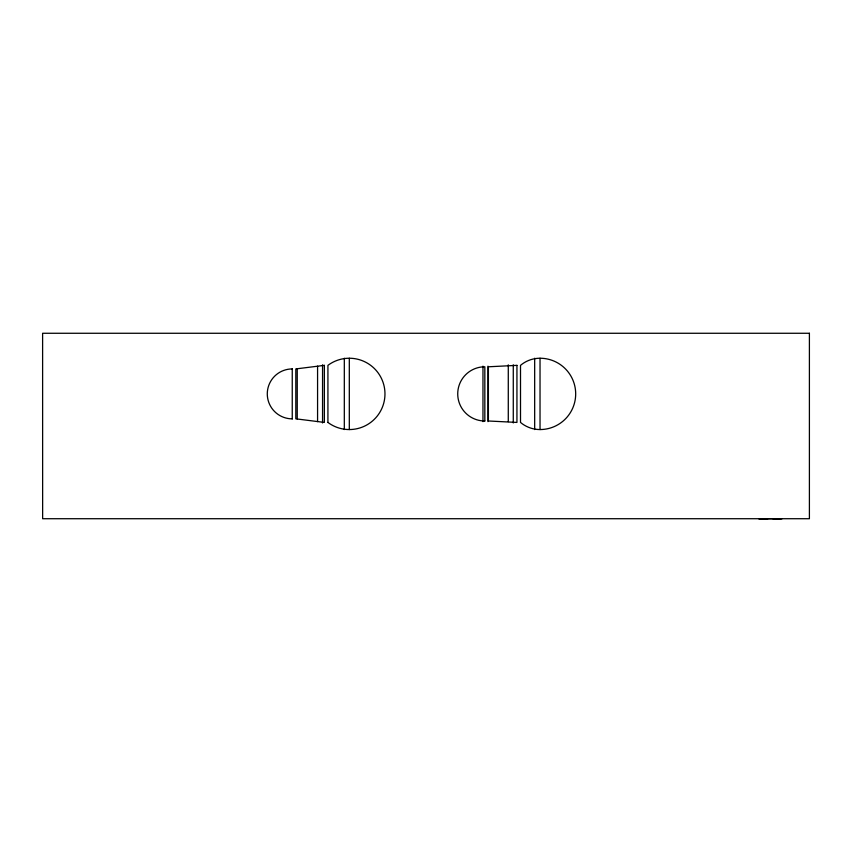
<?xml version="1.0" encoding="UTF-8"?>
<svg xmlns="http://www.w3.org/2000/svg" width="852" height="852" viewBox="0 0 852 852"><rect width="100%" height="100%" fill="white"/><g stroke="black" fill="none" stroke-linecap="round" stroke-linejoin="round"><path stroke-width="1.28" d="M758.663 518.73L762.923 518.73M761.432 518.73L761.72 518.73M782.125 518.719L759.814 518.73M759.164 518.73L767.897 518.73M772.849 518.719L781.124 518.719M778.142 518.719L780.709 518.719M540.03 358.234L540.03 429.557A30.278 30.278 0 0 1 520.508 422.422L520.508 365.359A30.278 30.278 0 0 1 540.03 358.234A35.667 35.667 0 0 1 575.686 393.89A35.667 35.667 0 0 1 540.03 429.557M534.673 358.234L534.673 429.557M513.277 364.837L513.277 422.954M508.282 364.837L508.282 421.633M487.962 366.158L487.962 421.633M482.967 366.158L482.967 421.633M349.309 358.234L349.309 429.557M344.315 358.234L344.315 429.557M322.557 364.837L322.557 422.954M317.572 366.158L317.572 421.633M297.242 368.799L297.242 418.992M292.247 368.799L292.247 418.992M292.247 418.854A24.964 24.964 0 0 1 267.283 393.89A24.964 24.964 0 0 1 292.247 368.927M324.356 365.359L295.814 368.927L295.814 418.822L324.356 422.422L324.356 365.359M516.94 365.359L488.398 366.786L488.398 420.995L516.94 422.422L516.94 365.359M809.4 333.27L42.611 333.27L42.643 518.719L809.4 518.719L809.4 333.27M484.831 420.995L484.831 366.786A27.104 27.104 0 0 0 457.726 393.89A27.104 27.104 0 0 0 484.831 420.995M327.924 422.422L327.924 365.359A35.667 35.667 0 0 1 375.689 369.896A35.667 35.667 0 0 1 375.689 417.895A35.667 35.667 0 0 1 327.903 422.422"/></g></svg>
